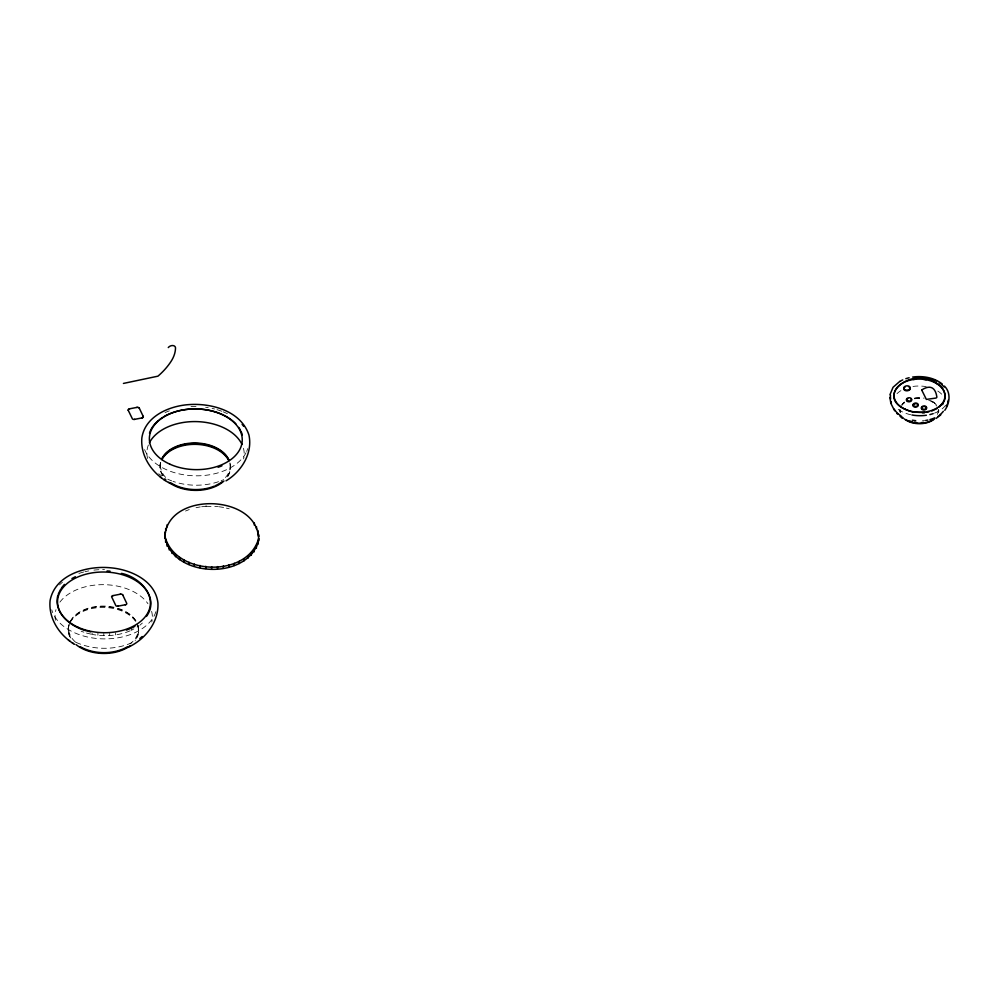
<?xml version="1.0" encoding="UTF-8"?>
<svg xmlns="http://www.w3.org/2000/svg" width="999" height="999" viewBox="0 0 999 999"><rect width="100%" height="100%" fill="white"/><g stroke="black" fill="none" stroke-linecap="round" stroke-linejoin="round"><path stroke-width="0.75" stroke-dasharray="5 3.75" d="M68.269 631.243L68.282 630.444M68.307 628.359L68.332 627.559M130.17 630.806C118.244 635.901 104.783 636.725 92.108 634.402L92.145 632.205M97.89 635.277L97.939 633.079M103.784 635.651L103.821 633.466M109.665 635.551L109.715 633.354M115.459 634.939L115.509 632.754M131.456 628.109L131.418 630.307L139.011 625.824M138.561 632.517L138.574 631.718M138.611 629.632L138.624 628.833M160.09 468.169L160.102 467.37M160.14 465.284L160.152 464.485M201.686 506.755L206.031 506.306L206.069 504.108M223.601 507.442L217.807 506.568L217.844 504.383M230.394 469.443L230.407 468.643M230.432 466.545L230.457 465.746M938.461 410.639L938.473 410.202A19.293 12.612 1.1 0 1 938.448 411.788L938.436 412.225A19.293 12.612 1.1 0 0 938.186 409.066M140.022 625.124L142.345 623.051M185.527 511.038L189.273 509.54M196.029 507.717L200.237 506.905M206.031 506.306L217.807 506.568M226.398 508.116L229.196 508.791M86.501 633.054L92.108 634.402M81.169 631.256L83.841 632.155M900.211 412.674A19.293 12.612 1.1 0 1 899.962 409.515L899.949 409.952A19.293 12.612 1.1 0 0 900.199 413.111M901.835 404.97A19.293 12.612 1.1 0 1 904.47 402.347M914.609 398.351A19.293 12.612 1.1 0 1 921.827 398.189M930.718 400.649A19.293 12.612 1.1 0 1 936.75 405.594M938.273 409.777A19.093 12.475 1.1 0 1 937.299 414.398M900.424 412.212A19.093 12.475 1.1 0 1 900.149 410.651M902.022 404.595A19.093 12.475 1.1 0 1 904.632 401.998M914.659 398.039A19.093 12.475 1.1 0 1 924.162 398.214M932.429 401.361A19.093 12.475 1.1 0 1 936.575 405.219M924.599 420.579A26.673 17.433 1.1 0 1 922.402 420.791M896.977 393.693A26.673 17.433 1.1 0 1 901.298 390.409M912.986 386.438A26.673 17.433 1.1 0 1 926.248 386.675M937.799 391.071A26.673 17.433 1.1 0 1 943.593 396.453M945.616 405.294A29.046 18.981 1.1 0 1 933.191 413.623M910.776 414.747A29.046 18.981 1.1 0 1 896.89 408.429M901.822 405.407A19.293 12.612 1.1 0 1 904.457 402.784M914.597 398.788A19.293 12.612 1.1 0 1 921.815 398.626M928.67 400.212A19.293 12.612 1.1 0 1 936.737 406.031M243.444 448.301A48.676 31.806 1.1 0 1 243.606 458.916M223.714 479.645A48.676 31.806 1.1 0 1 221.166 480.719M218.519 481.693A48.676 31.806 1.1 0 1 172.964 481.331M171.628 480.844A48.676 31.806 1.1 0 1 167.745 479.208M161.838 475.986A48.676 31.806 1.1 0 1 158.679 473.776M147.627 458.491A48.676 31.806 1.1 0 1 149.413 442.732M247.727 448.601A53.009 34.64 1.1 0 1 246.666 451.411M246.004 452.784A53.009 34.64 1.1 0 1 198.526 475.799A53.009 34.64 1.1 0 1 147.565 455.057M146.89 454.046A53.009 34.64 1.1 0 1 143.594 446.715M165.072 412.587A53.009 34.64 1.1 0 1 169.281 410.876M191.021 406.618A53.009 34.64 1.1 0 1 199.001 406.63M205.607 407.242A53.009 34.64 1.1 0 1 208.217 407.629M212.063 408.379A53.009 34.64 1.1 0 1 214.573 408.991M217.033 409.677A53.009 34.64 1.1 0 1 221.803 411.276M223.239 411.85A53.009 34.64 1.1 0 1 227.385 413.711M229.945 462.874A35.227 23.014 1.1 0 1 226.985 476.935M163.249 475.786A35.227 23.014 1.1 0 1 160.752 461.625M230.095 464.96A34.853 22.777 1.1 0 1 224.513 478.496M165.672 477.435A34.853 22.777 1.1 0 1 160.539 463.711M229.932 463.673A35.227 23.014 1.1 0 1 227.585 476.86M162.65 475.686A35.227 23.014 1.1 0 1 160.739 462.425M151.611 611.376A48.676 31.806 1.1 0 1 151.773 621.99M131.893 642.719A48.676 31.806 1.1 0 1 75.912 642.282M55.482 620.254A48.676 31.806 1.1 0 1 55.994 609.652M59.89 602.135A48.676 31.806 1.1 0 1 104.233 584.677A48.676 31.806 1.1 0 1 147.964 603.733M155.894 611.675A53.009 34.64 1.1 0 1 107.53 638.848A53.009 34.64 1.1 0 1 53.871 615.084M52.735 612.637A53.009 34.64 1.1 0 1 51.773 609.802M59.49 584.877A53.009 34.64 1.1 0 1 62.413 582.267M78.909 573.438A53.009 34.64 1.1 0 1 83.729 572.002M84.965 571.69A53.009 34.64 1.1 0 1 88.749 570.891M93.918 570.117A53.009 34.64 1.1 0 1 104.508 569.617M138.124 625.948A35.227 23.014 1.1 0 1 135.152 640.009M70.842 637.974A35.227 23.014 1.1 0 1 68.931 624.7M70.08 621.927A35.227 23.014 1.1 0 1 103.097 606.618A35.227 23.014 1.1 0 1 136.601 622.215M137.762 625.199A34.853 22.777 1.1 0 1 130.082 643.843M75.487 642.107A34.853 22.777 1.1 0 1 69.306 623.963M70.442 621.203A34.853 22.777 1.1 0 1 116.646 607.904M117.982 608.304A34.853 22.777 1.1 0 1 136.726 622.402M137.05 623.925A35.227 23.014 1.1 0 1 135.14 640.809M69.83 636.95A35.227 23.014 1.1 0 1 68.919 625.499M70.055 622.727A35.227 23.014 1.1 0 1 101.611 607.429A35.227 23.014 1.1 0 1 135.464 621.216"/><path stroke-width="1.5" d="M931.817 410.989L937.05 408.491M164.872 538.424C164.947 490.297 259.79 493.281 258.629 540.584C247.839 581.156 171.229 578.021 164.922 536.226C174.738 575.899 247.677 578.259 258.666 538.386L258.629 540.584M913.011 412.063C867.906 399.575 913.186 363.461 937.399 383.978M164.935 532.292L164.897 534.49L165.397 531.893M165.659 530.594L165.697 528.409M165.597 542.345L165.634 540.147M167.145 526.823L167.183 524.625M167.045 546.191L167.083 543.993M169.193 549.9L169.243 547.714M172.015 553.421L172.065 551.223M175.474 556.68L175.512 554.482M179.495 559.64L179.533 557.454M184.028 562.262L184.066 560.064M188.998 564.485L189.036 562.287M194.318 566.283L194.368 564.085M199.925 567.632L199.975 565.434M205.719 568.493L205.757 566.308M211.601 568.881L211.651 566.683M217.495 568.768L217.532 566.583M223.289 568.169L223.326 565.971M228.908 567.082L228.946 564.885M234.253 565.521L234.29 563.336M239.236 563.536L239.285 561.338M243.793 561.126L243.843 558.928M247.852 558.354L247.889 556.156M251.336 555.244L251.373 553.046M254.333 525.162L254.37 522.976M254.196 551.86L254.233 549.662M256.481 528.883L256.518 526.685M256.381 548.251L256.431 546.053M257.929 532.729L257.967 530.531M257.867 544.467L257.917 542.282M258.691 534.453L258.654 536.65L258.167 534.028M942.719 404.62L942.744 403.421C948.026 396.765 943.98 387.237 937.174 383.454M928.883 411.838L926.835 412.15M57.88 595.179C53.097 613.086 71.054 626.96 86.538 630.869M889.959 394.717L893.044 387.287L899.749 381.443M947.751 402.535L948.251 400.187M58.367 593.918L60.814 588.998M946.353 406.431L947.277 404.183M146.416 616.445C160.027 598.076 139.81 576.81 121.416 573.376M944.779 410.339C949.824 403.346 951.123 392.57 944.455 386.113M61.551 587.787L64.411 584.403M942.744 403.421L939.26 406.98M139.835 638.536L142.133 636.538M940.783 414.86L936.051 418.481M937.849 416.571L938.511 416.071M226.024 480.856C241.421 471.653 252.897 453.284 248.938 435.015C241.096 411.263 212.312 403.184 189.76 404.545C169.955 405.619 145.067 415.896 141.846 437.974C140.222 457.43 153.571 475.137 170.417 483.504M71.94 578.521L75.362 576.723M131.456 628.109L134.877 626.311M127.772 647.464C144.905 639.697 158.891 622.514 157.929 602.996C155.457 580.819 130.944 569.655 111.176 567.857C87.762 565.334 55.195 574 50.087 600.549C48.302 618.506 59.528 635.401 74.575 644.318M899.912 381.356L902.734 379.895M126.473 630.107L130.207 628.608M129.708 408.791L128.921 408.991A1.861 1.211 1.1 0 0 128.147 409.952L128.334 410.489M113.162 595.591L112.375 595.791A1.861 1.211 1.1 0 0 111.601 596.753L115.884 605.719A1.861 1.211 1.1 0 0 117.345 606.243L118.182 606.131M905.818 378.671L909.127 377.722M136.738 407.43L137.575 407.317A1.861 1.211 1.1 0 1 139.048 407.842L139.373 408.354M134.728 419.33L133.891 419.443A1.861 1.211 1.1 0 1 132.43 418.918L128.184 410.189M120.192 594.23L121.029 594.118A1.861 1.211 1.1 0 1 122.502 594.642L122.827 595.154M123.426 383.429L157.942 376.173A61.563 44.293 -25.5 0 0 171.004 361.488A33.342 23.988 -25.5 0 0 175.512 348.039A4.221 3.034 -25.5 0 0 172.79 345.554A4.221 3.034 -25.5 0 0 168.269 347.577M129.233 408.878L137.213 407.342M134.266 419.418L142.233 417.882M112.687 595.679L120.667 594.13M117.72 606.218L125.687 604.682M141.771 417.969L142.308 417.857A1.861 1.211 1.1 0 0 143.307 416.62L143.144 416.271M125.225 604.77L125.762 604.657A1.861 1.211 1.1 0 0 126.761 603.421L122.677 594.842M912.599 377.048C922.801 375.649 933.928 377.472 942.169 383.966M924.749 412.462L914.06 412.212M107.08 570.966L110.027 571.153M87.949 631.206L90.747 631.868M930.281 378.658L936.513 381.031M902.134 417.869L902.746 418.306L900.024 416.346M164.71 478.871L165.809 479.645M164.123 479.745L165.235 480.531M160.29 476.96L161.538 477.859M72.303 642.819L73.402 643.618M68.456 640.047L69.705 640.933M939.36 382.642L941.807 384.403M901.061 416.383L903.059 417.819M897.277 413.037L897.926 413.661M896.852 413.436L897.514 414.073M242.12 424.363L243.681 426.286M894.18 409.115L895.092 410.427A26.673 17.433 1.1 0 0 896.677 412.362M894.629 410.764L890.858 403.346L889.884 397.415M139.236 408.054L143.294 416.571M890.996 401.511L891.408 403.184M890.584 399.15L890.471 397.402A29.046 18.981 1.1 0 1 890.509 395.03M933.94 418.956A19.293 12.612 1.1 0 1 905.843 419.605M923.763 422.377A19.093 12.475 1.1 0 1 921.403 422.627M916.607 422.552A19.093 12.475 1.1 0 1 914.26 422.215M911.987 421.69A19.093 12.475 1.1 0 1 909.839 420.979M924.587 412.637A25.887 16.908 1.1 0 1 922.452 412.824M913.323 379.495A25.887 16.908 1.1 0 1 915.446 379.245M923.001 379.27A25.887 16.908 1.1 0 1 926.185 379.732M943.343 411.288A26.673 17.433 1.1 0 1 939.709 414.91M934.777 417.819A26.673 17.433 1.1 0 1 929.919 419.555M927.834 420.055A26.673 17.433 1.1 0 1 925.698 420.429M915.708 420.666A26.673 17.433 1.1 0 1 912.437 420.192M900.873 415.809A26.673 17.433 1.1 0 1 898.613 414.173M933.191 413.623A29.046 18.981 1.1 0 1 929.869 414.573M926.385 415.247A29.046 18.981 1.1 0 1 911.95 414.985M942.045 385.052A29.046 18.981 1.1 0 1 944.155 387.013M933.928 419.393A19.293 12.612 1.1 0 1 904.195 418.856M909.752 387.35A3.259 2.173 -4.1 0 1 908.753 390.397A3.259 2.173 -4.1 0 1 904.257 389.91A3.259 2.173 -4.1 0 1 905.256 386.863M908.516 386.638A3.259 2.173 -4.1 0 1 909.202 386.938M910.813 398.738A2.572 1.711 -4.1 0 1 911.113 401.036A2.572 1.711 -4.1 0 1 907.704 401.573A2.572 1.711 -4.1 0 1 906.817 399.363M907.192 398.976A2.572 1.711 -4.1 0 1 907.704 398.676M917.756 404.383A2.572 1.711 -4.1 0 1 917.157 406.693A2.572 1.711 -4.1 0 1 913.698 406.63A2.572 1.711 -4.1 0 1 913.71 404.308M914.222 403.996A2.572 1.711 -4.1 0 1 917.332 404.058M924.574 406.568A2.572 1.711 -4.1 0 1 926.173 409.115A2.572 1.711 -4.1 0 1 921.977 409.39A2.572 1.711 -4.1 0 1 923.251 406.655M221.928 465.821A47.24 30.869 1.1 0 1 218.107 467.27M149.488 433.191A47.24 30.869 1.1 0 1 158.779 420.217M159.715 419.48A47.24 30.869 1.1 0 1 162.75 417.382M163.824 416.72A47.24 30.869 1.1 0 1 222.765 414.76M223.976 415.334A47.24 30.869 1.1 0 1 235.951 423.988M238.749 427.435A47.24 30.869 1.1 0 1 240.247 429.845M240.871 431.081A47.24 30.869 1.1 0 1 242.295 434.865M222.178 481.718A35.227 23.014 1.1 0 1 215.672 485.551M214.448 486.088A35.227 23.014 1.1 0 1 170.891 482.904M161.9 458.841A35.227 23.014 1.1 0 1 195.654 443.544A35.227 23.014 1.1 0 1 228.896 460.052M149.413 442.732A48.676 31.806 1.1 0 1 196.054 421.59A48.676 31.806 1.1 0 1 241.983 444.405M162.275 458.129A34.853 22.777 1.1 0 1 195.667 442.994A34.853 22.777 1.1 0 1 228.546 459.328M223.963 481.019A35.227 23.014 1.1 0 1 168.831 482.28M161.888 459.64A35.227 23.014 1.1 0 1 195.642 444.343A35.227 23.014 1.1 0 1 228.883 460.851M127.285 646.852A35.227 23.014 1.1 0 1 80.157 646.64M130.332 645.591A35.227 23.014 1.1 0 1 76.061 644.617M921.702 389.985L926.36 399.413L935.838 398.077A1.861 1.211 1.1 0 0 936.837 396.84C935.376 387.013 929.744 384.665 921.702 389.985M905.181 409.303A25.45 16.621 1.1 0 0 944.867 397.215A25.45 16.621 1.1 0 0 908.428 380.619A25.45 16.621 1.1 0 0 905.181 409.303M905.456 389.997A3.259 2.173 -4.1 0 0 910.214 387.787A3.259 2.173 -4.1 0 0 905.219 386.226A3.259 2.173 -4.1 0 0 905.456 389.997M907.854 401.011A2.572 1.711 -4.1 0 0 911.6 399.275A2.572 1.711 -4.1 0 0 907.666 398.039A2.572 1.711 -4.1 0 0 907.854 401.011M914.36 406.343A2.572 1.711 -4.1 0 0 918.106 404.595A2.572 1.711 -4.1 0 0 914.172 403.371A2.572 1.711 -4.1 0 0 914.36 406.343M922.789 409.215A2.572 1.711 -4.1 0 0 926.535 407.467A2.572 1.711 -4.1 0 0 922.601 406.243A2.572 1.711 -4.1 0 0 922.789 409.215M169.693 464.098A46.441 30.345 1.1 0 0 242.12 442.033A46.441 30.345 1.1 0 0 175.599 411.738A46.441 30.345 1.1 0 0 169.693 464.098M77.86 627.172A46.441 30.345 1.1 0 0 150.287 605.107A46.441 30.345 1.1 0 0 83.779 574.812A46.441 30.345 1.1 0 0 77.86 627.172"/></g></svg>
